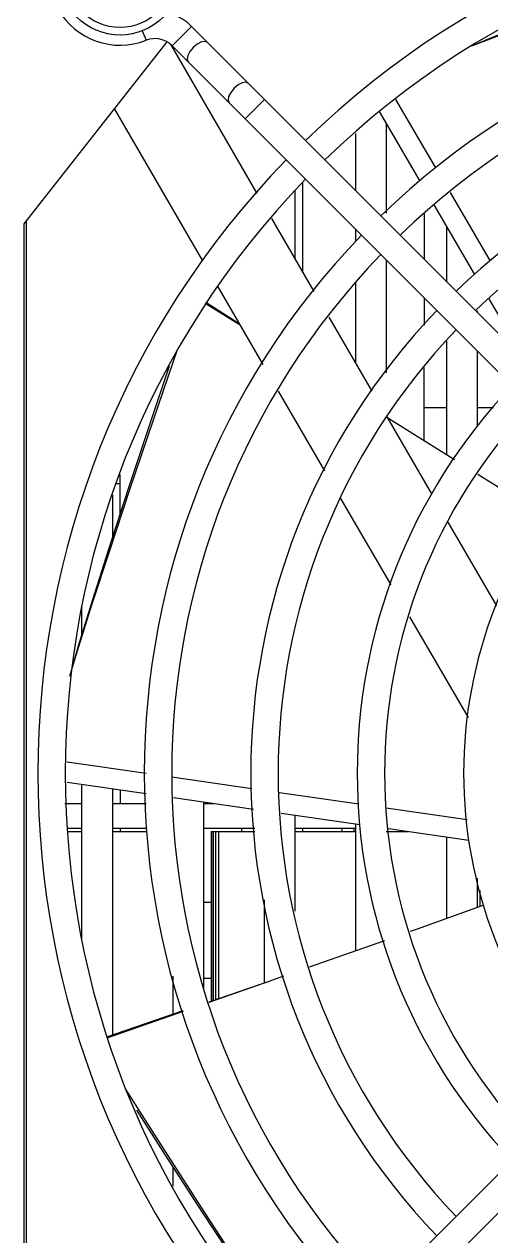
# Model space of a CAD drawing. Header units: millimetres. Extents: x -2 to 101, y -1 to 125.
# Drawn here: x 19.41 to 22.48, y 35.66 to 43.62 of the extents above; entities that cross this region are included whole.
import ezdxf

# ---------------------------------------------------------------- set-up
doc = ezdxf.new("R2010")
doc.units = ezdxf.units.MM

msp = doc.modelspace()

# ---------------------------------------------------------------- linework, layer by layer
for p, q in [((20.1863, 43.5786), (20.2112, 43.5155)), ((20.5102, 43.6071), (20.3829, 43.4798)), ((20.5102, 43.6071), (24.6465, 39.4708)), ((19.41, 42.31), (20.3509, 43.505)), ((20.9426, 42.5095), (20.3755, 43.4848)), ((20.3829, 43.4798), (24.5193, 39.3435)), ((22.3541, 43.4784), (22.3815, 43.4895)), ((20.9913, 43.126), (20.8641, 42.9987)), ((22.1181, 42.6768), (21.8549, 43.1261)), ((20.0034, 43.0637), (20.5828, 42.0673)), ((22.0148, 42.5896), (21.7459, 43.0483)), ((21.79, 42.9732), (21.79, 42.3796)), ((21.59, 42.5273), (21.59, 42.9027)), ((21.19, 42.5291), (21.19, 42.084)), ((21.24, 42.5758), (21.24, 41.998)), ((22.477, 42.064), (22.2132, 42.5145)), ((22.374, 41.9766), (22.1059, 42.4341)), ((22.04, 42.3761), (22.04, 42.0773)), ((19.41, 35.09), (19.41, 42.31)), ((19.4233, 42.3269), (19.4233, 35.0731)), ((21.3178, 41.8642), (21.0391, 42.3436)), ((22.19, 41.9273), (22.19, 42.2906)), ((21.59, 42.1928), (21.59, 42.2727)), ((21.79, 42.0727), (21.79, 41.3314)), ((20.6827, 41.8955), (20.9794, 41.3851)), ((21.59, 41.3961), (21.59, 41.9261)), ((22.04, 41.8227), (22.04, 41.6426)), ((22.7044, 41.4129), (22.4678, 41.8165)), ((20.8292, 41.6434), (20.6008, 41.787)), ((20.8243, 41.6519), (20.6041, 41.7919)), ((22.39, 41.7387), (22.39, 41.7273)), ((21.6986, 41.2093), (21.4154, 41.6964)), ((20.2624, 41.0293), (20.4178, 41.4839)), ((22.19, 40.79), (22.19, 41.5387)), ((22.39, 41.4727), (22.39, 40.9786)), ((22.04, 40.8838), (22.04, 41.3657)), ((21.0809, 41.2106), (21.3856, 40.6865)), ((22.19, 41.1), (22.04, 41.1)), ((22.4972, 41.1), (22.39, 41.1)), ((22.0901, 40.536), (21.7966, 41.0407)), ((22.2401, 40.7587), (21.8009, 41.0333)), ((20.04, 40.4001), (20.04, 40.6618)), ((19.99, 40.529), (19.99, 40.2469)), ((20.04, 40.6), (20.0132, 40.6)), ((21.4911, 40.5051), (21.821, 39.9377)), ((22.5187, 39.7988), (22.199, 40.3486)), ((19.79, 39.6106), (19.79, 39.788)), ((21.9437, 39.7266), (22.3287, 39.0646)), ((19.7096, 39.3373), (19.7321, 39.4122)), ((20.2119, 38.6983), (19.6931, 38.7731)), ((20.2119, 38.5637), (19.6931, 38.6385)), ((19.79, 37.612), (19.79, 38.6245)), ((20.9073, 38.5979), (20.3819, 38.6738)), ((19.99, 38.5957), (19.99, 36.9776)), ((20.04, 38.5885), (20.04, 38.5)), ((20.917, 38.4621), (20.3916, 38.5378)), ((21.6103, 38.4964), (21.0892, 38.5717)), ((19.6774, 38.5), (19.79, 38.5)), ((19.99, 38.5), (20.2119, 38.5)), ((20.59, 38.5092), (20.59, 37.2869)), ((20.59, 38.5), (20.6541, 38.5)), ((22.3242, 38.393), (21.7898, 38.4704)), ((21.6199, 38.3608), (21.0989, 38.4359)), ((21.19, 38.4228), (21.19, 37.7922)), ((19.79, 38.3355), (19.6931, 38.3355)), ((19.6933, 38.3155), (19.79, 38.3155)), ((20.2142, 38.3355), (19.99, 38.3355)), ((19.99, 38.3155), (20.217, 38.3155)), ((20.04, 38.3355), (20.04, 38.3155)), ((20.9261, 38.3355), (20.59, 38.3355)), ((20.639, 38.3155), (20.639, 37.2008)), ((20.639, 38.3155), (20.9275, 38.3155)), ((20.6429, 37.2021), (20.6429, 38.3155)), ((20.654, 37.2059), (20.654, 38.3155)), ((20.6705, 37.2116), (20.6705, 38.3155)), ((20.69, 37.2183), (20.69, 38.3155)), ((20.84, 38.3355), (20.84, 38.3155)), ((21.59, 38.3355), (21.19, 38.3355)), ((21.19, 38.3155), (21.59, 38.3155)), ((21.24, 38.3355), (21.24, 38.3155)), ((21.5, 38.3155), (21.5, 38.3355)), ((21.58, 38.3155), (21.58, 38.3355)), ((21.59, 37.5325), (21.59, 38.3651)), ((21.79, 38.3155), (21.9349, 38.3155)), ((22.3348, 38.2578), (21.8054, 38.3341)), ((22.19, 37.7448), (22.19, 38.2787)), ((24.5193, 38.0565), (20.3829, 33.9202)), ((22.39, 38.0107), (22.39, 37.8162)), ((24.6465, 37.9293), (20.5102, 33.793)), ((22.4095, 37.8231), (22.4095, 37.9295)), ((20.639, 37.85), (20.59, 37.85)), ((20.99, 37.3215), (20.99, 37.8669)), ((21.7788, 37.599), (21.2838, 37.4246)), ((20.39, 37.1151), (20.39, 37.3663)), ((20.639, 37.35), (20.59, 37.35)), ((21.1145, 37.3649), (21.0257, 37.3337)), ((21.0257, 37.3338), (20.624, 37.1956)), ((21.0257, 37.3337), (20.6248, 37.1935)), ((20.4542, 37.1372), (19.9514, 36.9643)), ((20.455, 37.1341), (19.9533, 36.9587)), ((20.3342, 36.2215), (20.0757, 36.6264)), ((20.39, 35.9858), (20.39, 36.1117))]:
    msp.add_line(p, q)
for points in [[(22.3812, 43.4902), (22.5013, 43.5396), (22.7965, 43.6563), (23.1146, 43.7782), (23.5195, 43.9295), (23.9441, 44.085)], [(22.3815, 43.4895), (22.4919, 43.5328), (22.7721, 43.6403), (23.1121, 43.7676), (23.5149, 43.9158), (23.9765, 44.0831)], [(20.6163, 43.501), (20.5993, 43.5083), (20.5752, 43.5049), (20.5476, 43.4911), (20.5208, 43.4692), (20.4989, 43.4424), (20.4852, 43.4149), (20.4817, 43.3907), (20.489, 43.3737)], [(20.8853, 43.232), (20.8682, 43.2394), (20.8441, 43.2359), (20.8166, 43.2221), (20.7898, 43.2002), (20.7679, 43.1734), (20.7541, 43.1459), (20.7507, 43.1218), (20.758, 43.1047)], [(19.7313, 39.4125), (19.7675, 39.5371), (19.8604, 39.8406), (19.9634, 40.1653), (20.0975, 40.5763), (20.2407, 41.0052), (20.3664, 41.3754)], [(19.7321, 39.4122), (19.767, 39.5256), (19.8577, 39.8116), (19.9701, 40.1568), (20.1054, 40.5641), (20.2624, 41.0293)], [(22.8307, 40.3916), (22.4345, 40.6372), (22.3924, 40.6635)], [(22.433, 37.8315), (21.9951, 37.6752), (21.9483, 37.6587)], [(21.2646, 34.8019), (21.1924, 34.9042), (21.0129, 35.1661), (20.8233, 35.4491), (20.5856, 35.8102), (20.3395, 36.1895), (20.1499, 36.4852)], [(21.2652, 34.8025), (21.201, 34.8966), (21.0339, 35.1459), (20.8342, 35.449), (20.6001, 35.8087), (20.3342, 36.2215)]]:
    msp.add_lwpolyline(points)
for radius in [0.4, 0.35]:
    msp.add_circle((20.04, 43.95), radius)
for centre, radius, start, end in [((25.29, 38.7), 5.79, 45.8941, 134.1059), ((20.04, 43.95), 0.467, 323.28678, 291.50156), ((25.29, 38.7), 5.61, 45.92272, 134.07728), ((25.29, 38.7), 5.09, 46.01675, 133.98325), ((20.2698, 43.3666), 0.34, 45, 65.29439), ((25.29, 38.7), 4.91, 46.05112, 133.94888), ((20.2698, 43.3666), 0.16, 45, 111.50156), ((25.29, 38.7), 4.39, 46.17563, 133.82437), ((25.29, 38.7), 4.21, 46.22589, 133.77411), ((25.29, 38.7), 5.79, 135.88954, 224.11046), ((25.29, 38.7), 5.61, 135.91815, 224.08185), ((25.29, 38.7), 5.09, 136.01218, 223.98782), ((25.29, 38.7), 4.91, 136.05112, 223.94888), ((25.29, 38.7), 4.39, 136.17563, 223.82437), ((25.29, 38.7), 4.21, 136.22589, 223.77411), ((25.29, 38.7), 3.69, 136.40274, 223.59726), ((25.29, 38.7), 3.51, 136.47452, 223.52548), ((25.29, 38.7), 2.99, 136.73173, 223.26827)]:
    msp.add_arc(centre, radius, start, end)

doc.saveas('drawing.dxf')
